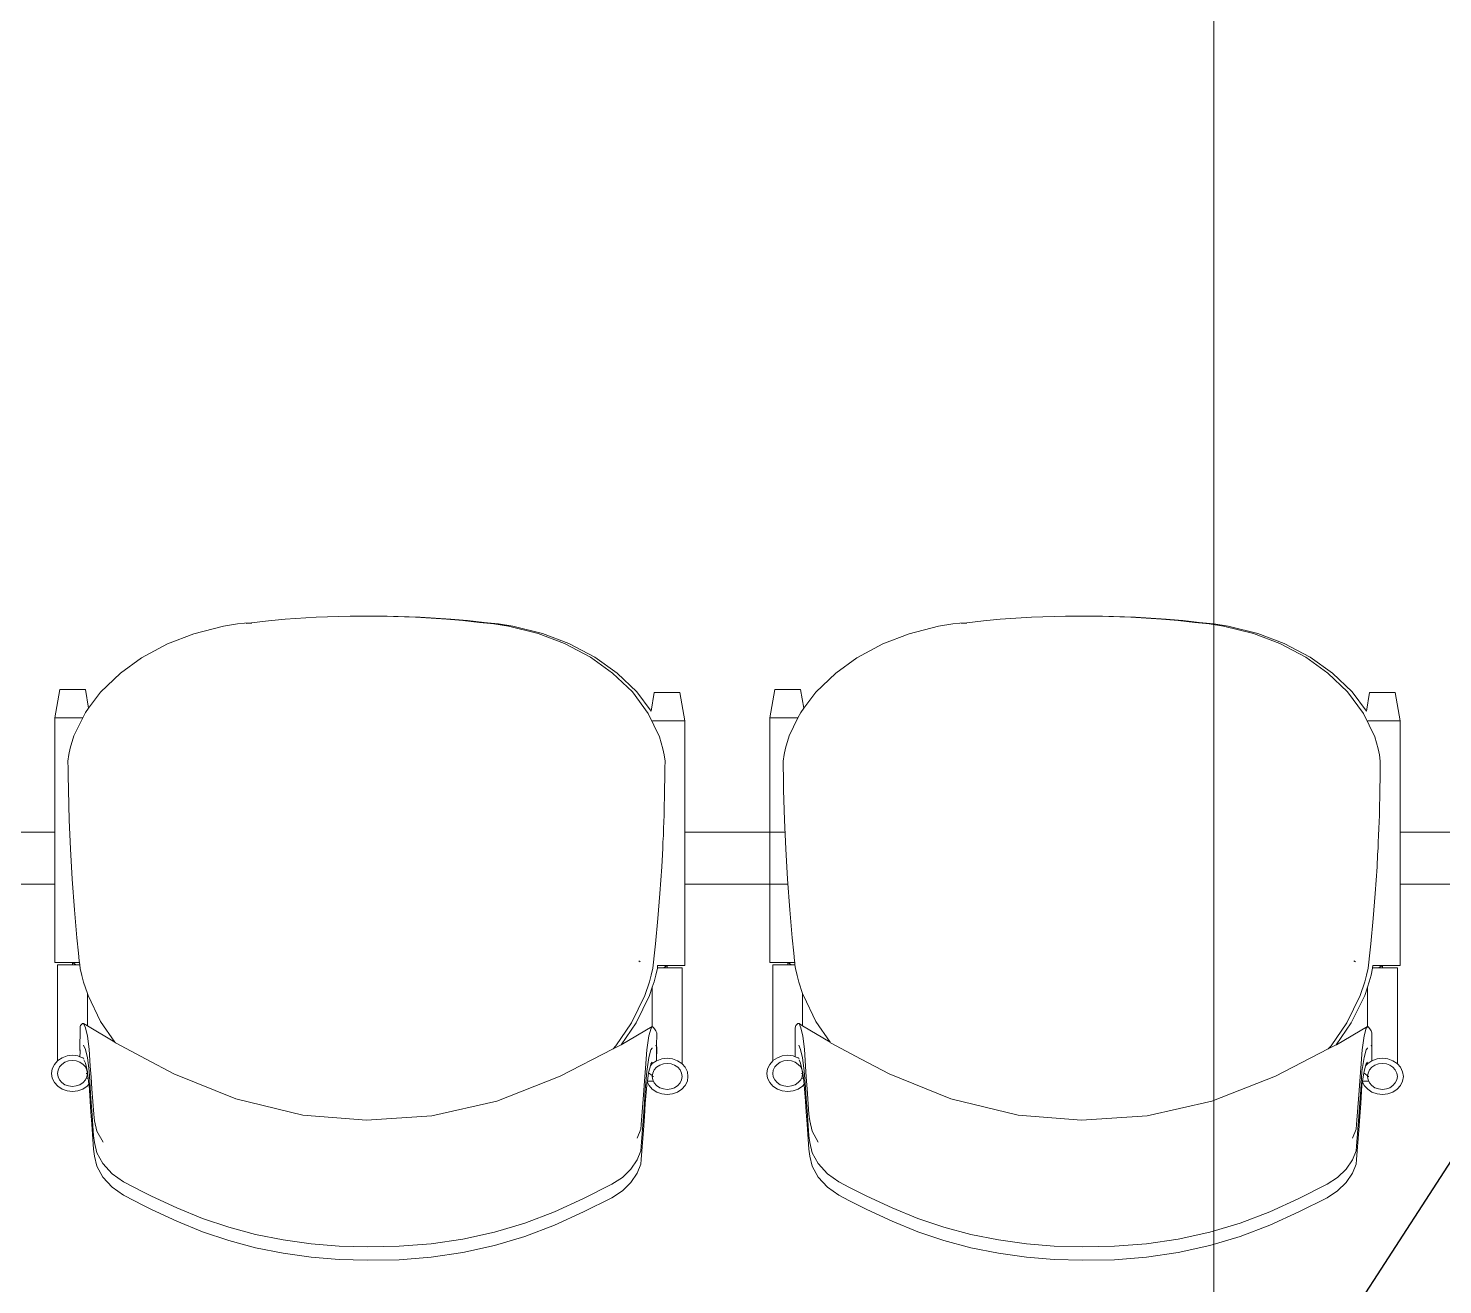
# Model space of a CAD drawing. Header units: millimetres. Extents: x -280308 to 6402717, y -14 to 2073074.
# Drawn here: x 2621 to 3711, y 342459 to 343428 of the extents above; entities that cross this region are included whole.
import ezdxf
from ezdxf.enums import TextEntityAlignment as Align

# ---------------------------------------------------------------- set-up
doc = ezdxf.new("R2010")
doc.units = ezdxf.units.MM
doc.linetypes.add('I02_HIDDEN', pattern=[6, 4, -2])
doc.layers.get('0').update_dxf_attribs({"lineweight": 0})
for name, color, linetype, lineweight in [('A-Furn', 250, 'Continuous', 0), ('A-FURN-EQPM', 177, 'Continuous', 0), ('A-Z22-T-Anno_Text', 152, 'Continuous', 9), ('A-Z774-E-Hidden', 142, 'I02_HIDDEN', 0)]:
    doc.layers.add(name, color=color, linetype=linetype, lineweight=lineweight)
doc.styles.add('SKALA1-200', font='simplex.shx', dxfattribs={"height": 0.3})
doc.styles.add('TGF_A', font='arial.ttf')
doc.dimstyles.new('SKALA1-200', dxfattribs={"dimtxt": 0.3, "dimasz": 0.3, "dimexe": 0.18, "dimexo": 0.0625, "dimgap": 0.08, "dimtad": 1, "dimdec": 0, "dimlfac": 2000, "dimzin": 12, "dimdsep": 46, "dimtxsty": 'SKALA1-200', "dimblk": 'DOTSMALL', "dimcen": 0.09, "dimclrd": 256, "dimclrt": 11, "dimadec": 0, "dimazin": 0, "dimtfac": 1, "dimtdec": 0, "dimtix": 1, "dimtofl": 0, "dimtmove": 2, "dimatfit": 1, "dimfxl": 0.18, "dimtolj": 1, "dimtzin": 0, "dimlwe": -1, "dimarcsym": 0})

# ---------------------------------------------------------------- blocks, each defined once
blk = doc.blocks.new('A$C0fa81d55')
at = {"color": 0, "linetype": 'ByBlock', "lineweight": -2}
for p, q in [((822.7, 491.2), (817.2, 490.6)), ((828.1, 491.6), (822.7, 491.2)), ((826.1, 491.2), (823.8, 490.9)), ((828.2, 491.3), (826.1, 491.2)), ((834.5, 492.3), (828.1, 491.6)), ((841, 493), (834.5, 492.3)), ((853.9, 494.3), (841, 493)), ((877.9, 495.8), (853.9, 494.3)), ((877.9, 495.8), (904.1, 496.7)), ((904.1, 496.7), (907.5, 496.7)), ((907.5, 496.7), (907.6, 496.7)), ((907.6, 496.7), (929.1, 496.7)), ((929.1, 496.7), (954.6, 495.9)), ((929.1, 496.7), (932.6, 496.7)), ((932.6, 496.7), (958.1, 495.9)), ((954.6, 495.9), (978.3, 494.4)), ((958.1, 495.9), (981.7, 494.4)), ((991.1, 493.2), (978.3, 494.4)), ((994.5, 493.2), (981.7, 494.4)), ((997.5, 492.5), (991.1, 493.2)), ((1000.9, 492.5), (994.5, 493.2)), ((1003.8, 491.7), (997.5, 492.5)), ((1007.3, 491.7), (1000.9, 492.5)), ((1009.4, 491.3), (1003.8, 491.7)), ((1012.9, 491.3), (1007.3, 491.7)), ((1015, 490.7), (1009.4, 491.3)), ((1018.4, 490.7), (1012.9, 491.3)), ((1374.2, 491.2), (1368.7, 490.6)), ((1379.7, 491.6), (1374.2, 491.2)), ((1377.7, 491.2), (1375.4, 490.9)), ((1379.7, 491.3), (1377.7, 491.2)), ((1386.1, 492.3), (1379.7, 491.6)), ((1392.5, 493), (1386.1, 492.3)), ((1405.4, 494.3), (1392.5, 493)), ((1429.5, 495.8), (1405.4, 494.3)), ((1429.5, 495.8), (1455.7, 496.7)), ((1455.7, 496.7), (1459.1, 496.7)), ((1459.1, 496.7), (1459.1, 496.7)), ((1459.1, 496.7), (1480.7, 496.7)), ((1480.7, 496.7), (1506.2, 495.9)), ((1480.7, 496.7), (1484.1, 496.7)), ((1484.1, 496.7), (1509.6, 495.9)), ((1506.2, 495.9), (1529.8, 494.4)), ((1509.6, 495.9), (1533.3, 494.4)), ((1542.6, 493.2), (1529.8, 494.4)), ((1546.1, 493.2), (1533.3, 494.4)), ((1549, 492.5), (1542.6, 493.2)), ((1552.5, 492.5), (1546.1, 493.2)), ((1555.4, 491.7), (1549, 492.5)), ((1558.8, 491.7), (1552.5, 492.5)), ((1561, 491.3), (1555.4, 491.7)), ((1564.4, 491.3), (1558.8, 491.7)), ((1566.5, 490.7), (1561, 491.3)), ((1570, 490.7), (1564.4, 491.3)), ((763.2, 475.2), (783.6, 483)), ((783.6, 483), (806.3, 488.9)), ((817.2, 490.6), (806.3, 488.9)), ((1026.1, 489), (1015, 490.7)), ((1029.5, 489), (1018.4, 490.7)), ((1049, 483.3), (1026.1, 489)), ((1052.5, 483.3), (1029.5, 489)), ((1049, 483.3), (1069.3, 475.6)), ((1052.5, 483.3), (1072.8, 475.6)), ((1314.8, 475.2), (1335.2, 483)), ((1335.2, 483), (1357.8, 488.9)), ((1368.7, 490.6), (1357.8, 488.9)), ((1577.6, 489), (1566.5, 490.7)), ((1581.1, 489), (1570, 490.7)), ((1600.6, 483.3), (1577.6, 489)), ((1604, 483.3), (1581.1, 489)), ((1600.6, 483.3), (1620.9, 475.6)), ((1604, 483.3), (1624.3, 475.6)), ((743.3, 464.5), (763.2, 475.2)), ((1069.3, 475.6), (1089.3, 464.9)), ((1072.8, 475.6), (1092.8, 464.9)), ((1294.9, 464.5), (1314.8, 475.2)), ((1620.9, 475.6), (1640.9, 464.9)), ((1624.3, 475.6), (1644.3, 464.9)), ((727, 452.7), (743.3, 464.5)), ((1089.3, 464.9), (1106.5, 452.6)), ((1092.8, 464.9), (1110, 452.6)), ((1278.5, 452.7), (1294.9, 464.5)), ((1640.9, 464.9), (1658.1, 452.6)), ((1644.3, 464.9), (1661.5, 452.6)), ((711.6, 438), (727, 452.7)), ((1106.5, 452.6), (1121.7, 438.2)), ((1110, 452.6), (1125.1, 438.2)), ((1263.2, 438), (1278.5, 452.7)), ((1658.1, 452.6), (1673.2, 438.2)), ((1661.5, 452.6), (1676.7, 438.2)), ((676.3, 418.2), (680.1, 440.2)), ((699.9, 440.2), (680.1, 440.2)), ((702.4, 425.7), (699.9, 440.2)), ((702.4, 425.7), (711.6, 438)), ((1121.7, 438.2), (1134, 421.6)), ((1125.1, 438.2), (1136.1, 423.4)), ((1136.1, 423.4), (1138.6, 437.9)), ((1138.6, 437.9), (1158.4, 437.9)), ((1162.2, 415.9), (1158.4, 437.9)), ((1227.8, 418.2), (1231.6, 440.2)), ((1251.4, 440.2), (1231.6, 440.2)), ((1253.9, 425.7), (1251.4, 440.2)), ((1253.9, 425.7), (1263.2, 438)), ((1673.2, 438.2), (1685.5, 421.6)), ((1676.7, 438.2), (1687.7, 423.4)), ((1687.7, 423.4), (1690.2, 437.9)), ((1690.2, 437.9), (1710, 437.9)), ((1713.8, 415.9), (1710, 437.9)), ((700, 422.4), (702.4, 425.7)), ((1251.5, 422.4), (1253.9, 425.7)), ((676.3, 330), (676.3, 418.2)), ((697.9, 418.2), (676.3, 418.2)), ((697.9, 418.2), (691, 404.3)), ((700, 422.4), (697.9, 418.2)), ((1134, 421.6), (1142.6, 403.5)), ((1136.1, 423.4), (1136.1, 423.3)), ((1137.3, 415.9), (1162.2, 415.9)), ((1162.2, 330), (1162.2, 415.9)), ((1227.8, 330), (1227.8, 418.2)), ((1249.4, 418.2), (1227.8, 418.2)), ((1249.4, 418.2), (1242.5, 404.3)), ((1251.5, 422.4), (1249.4, 418.2)), ((1685.5, 421.6), (1694.2, 403.5)), ((1687.7, 423.4), (1687.7, 423.3)), ((1688.9, 415.9), (1713.8, 415.9)), ((1713.8, 330), (1713.8, 415.9)), ((691, 404.3), (688.2, 394.8)), ((1242.5, 404.3), (1239.8, 394.8)), ((688.2, 394.8), (687.2, 389.9)), ((1145.2, 394.4), (1142.6, 403.5)), ((1146.2, 389.6), (1145.2, 394.4)), ((1239.8, 394.8), (1238.8, 389.9)), ((1696.8, 394.4), (1694.2, 403.5)), ((1697.7, 389.6), (1696.8, 394.4)), ((687.2, 389.9), (686.5, 384.9)), ((686.5, 384.9), (686.6, 379.3)), ((1146.9, 384.8), (1146.2, 389.6)), ((1146.8, 379.7), (1146.9, 384.8)), ((1238.8, 389.9), (1238.1, 384.9)), ((1238.1, 384.9), (1238.1, 379.3)), ((1698.4, 384.8), (1697.7, 389.6)), ((1698.4, 379.7), (1698.4, 384.8)), ((686.6, 379.3), (686.6, 373.8)), ((686.6, 373.8), (686.8, 362.7)), ((1146.6, 364.4), (1146.7, 371.1)), ((1146.7, 371.1), (1146.8, 374.6)), ((1146.8, 374.6), (1146.8, 379.7)), ((1238.1, 379.3), (1238.2, 373.8)), ((1238.2, 373.8), (1238.3, 362.7)), ((1698.2, 364.4), (1698.3, 371.1)), ((1698.3, 374.6), (1698.4, 379.7)), ((1698.3, 371.1), (1698.3, 374.6)), ((687.5, 339.4), (686.8, 362.7)), ((1146.1, 343.2), (1146.6, 364.4)), ((1239.1, 339.4), (1238.3, 362.7)), ((1697.7, 343.2), (1698.2, 364.4)), ((688.4, 317.3), (687.5, 339.4)), ((1145.8, 332.8), (1146.1, 343.2)), ((1240, 317.3), (1239.1, 339.4)), ((1697.3, 332.8), (1697.7, 343.2)), ((676.3, 330), (610.7, 330)), ((676.3, 290), (676.3, 330)), ((1145.3, 322.4), (1145.6, 327.6)), ((1145.6, 327.6), (1145.8, 332.8)), ((1239.5, 330), (1162.2, 330)), ((1162.2, 290), (1162.2, 330)), ((1227.8, 290), (1227.8, 330)), ((1696.9, 322.4), (1697.1, 327.6)), ((1697.1, 327.6), (1697.3, 332.8)), ((1779.4, 330), (1713.8, 330)), ((1713.8, 290), (1713.8, 330)), ((689.8, 293.8), (688.4, 317.3)), ((1144.9, 313), (1145.1, 317.7)), ((1145.1, 317.7), (1145.3, 322.4)), ((1241.3, 293.8), (1240, 317.3)), ((1696.4, 313), (1696.7, 317.7)), ((1696.7, 317.7), (1696.9, 322.4)), ((1144.4, 303.5), (1144.9, 313)), ((1695.9, 303.5), (1696.4, 313)), ((1142.9, 282.8), (1144.4, 303.5)), ((1694.4, 282.8), (1695.9, 303.5)), ((676.3, 290), (610.7, 290)), ((676.3, 229.5), (676.3, 290)), ((691.5, 270.3), (689.8, 293.8)), ((1241.6, 290), (1162.2, 290)), ((1162.2, 227.3), (1162.2, 290)), ((1227.8, 229.5), (1227.8, 290)), ((1243, 270.3), (1241.3, 293.8)), ((1779.4, 290), (1713.8, 290)), ((1713.8, 227.3), (1713.8, 290)), ((1142.9, 282.8), (1141.4, 263.6)), ((1694.4, 282.8), (1692.9, 263.6)), ((691.5, 270.3), (693.3, 248.6)), ((1141.4, 263.6), (1139.6, 244.1)), ((1243, 270.3), (1244.9, 248.6)), ((1692.9, 263.6), (1691.2, 244.1)), ((693.3, 248.6), (694.6, 236.9)), ((1138.6, 234.7), (1139.6, 244.1)), ((1244.9, 248.6), (1246.1, 236.9)), ((1690.2, 234.7), (1691.2, 244.1)), ((676.3, 229.5), (695.4, 229.5)), ((690, 227.7), (690, 229.5)), ((692.9, 227.7), (690, 229.5)), ((694.6, 236.9), (695.2, 231)), ((695.2, 231), (695.4, 229.5)), ((695.4, 229.5), (695.6, 227.7)), ((1127.7, 230.2), (1126.6, 230.8)), ((1137.5, 225.3), (1138.1, 230)), ((1138.1, 230), (1138.6, 234.7)), ((1227.8, 229.5), (1246.9, 229.5)), ((1241.5, 227.7), (1241.5, 229.5)), ((1244.5, 227.7), (1241.5, 229.5)), ((1246.1, 236.9), (1246.8, 231)), ((1246.8, 231), (1246.9, 229.5)), ((1246.9, 229.5), (1247.1, 227.7)), ((1679.2, 230.2), (1678.1, 230.8)), ((1689.1, 225.3), (1689.6, 230)), ((1689.6, 230), (1690.2, 234.7)), ((678.5, 153.8), (678.5, 227.7)), ((695.6, 227.7), (678.5, 227.7)), ((695.6, 227.7), (695.9, 225.1)), ((695.9, 225.1), (697.1, 219.7)), ((697.1, 219.7), (698.6, 214.4)), ((1134.9, 214.6), (1136.3, 219.9)), ((1136.3, 219.9), (1137.5, 225.3)), ((1138.4, 214.6), (1139.8, 219.9)), ((1139.8, 219.9), (1141, 225.3)), ((1141, 225.4), (1141.2, 227.3)), ((1141, 225.3), (1141, 225.4)), ((1141, 225.4), (1160, 225.4)), ((1141.1, 227.3), (1141.2, 227.3)), ((1141.2, 227.3), (1162.2, 227.3)), ((1145.6, 225.4), (1148.5, 227.3)), ((1148.5, 225.4), (1148.5, 227.3)), ((1160, 151.6), (1160, 225.4)), ((1230, 153.8), (1230, 227.7)), ((1247.1, 227.7), (1230, 227.7)), ((1247.1, 227.7), (1247.4, 225.1)), ((1247.4, 225.1), (1248.7, 219.7)), ((1248.7, 219.7), (1250.1, 214.4)), ((1686.5, 214.6), (1687.9, 219.9)), ((1687.9, 219.9), (1689.1, 225.3)), ((1689.9, 214.6), (1691.3, 219.9)), ((1691.3, 219.9), (1692.5, 225.3)), ((1692.5, 225.4), (1692.8, 227.3)), ((1692.5, 225.3), (1692.5, 225.4)), ((1692.5, 225.4), (1711.6, 225.4)), ((1692.7, 227.3), (1692.8, 227.3)), ((1692.8, 227.3), (1713.8, 227.3)), ((1697.1, 225.4), (1700.1, 227.3)), ((1700.1, 225.4), (1700.1, 227.3)), ((1711.6, 151.6), (1711.6, 225.4)), ((698.6, 214.4), (701.5, 205.8)), ((1131.4, 204.2), (1134.9, 214.6)), ((1134.9, 204.2), (1137, 210.6)), ((1137, 210.6), (1138.4, 214.6)), ((1137, 210.6), (1137, 180.3)), ((1250.1, 214.4), (1253, 205.8)), ((1683, 204.2), (1686.5, 214.6)), ((1686.4, 204.2), (1688.6, 210.6)), ((1688.6, 210.6), (1689.9, 214.6)), ((1688.6, 210.6), (1688.6, 180.3)), ((701.5, 205.8), (702, 204.1)), ((701.5, 205.8), (701.5, 180.9)), ((711.7, 184.1), (702, 204.1)), ((1121.1, 183.2), (1131.4, 204.2)), ((1124.6, 183.2), (1134.9, 204.2)), ((1253, 205.8), (1253.6, 204.1)), ((1253, 205.8), (1253, 180.9)), ((1263.2, 184.1), (1253.6, 204.1)), ((1672.7, 183.2), (1683, 204.2)), ((1676.1, 183.2), (1686.4, 204.2)), ((695.7, 162.2), (695.8, 178.9)), ((695.8, 178.9), (696, 180.2)), ((696, 180.2), (696.1, 181)), ((696.1, 181), (697.6, 182.7)), ((697.6, 182.7), (698.6, 182.6)), ((698.6, 182.6), (699.9, 179.3)), ((698.6, 182.6), (701.5, 180.9)), ((699.9, 179.3), (701.6, 172.7)), ((701.5, 180.9), (722.6, 168.1)), ((722.6, 168.1), (711.7, 184.1)), ((1121.1, 183.2), (1108.9, 165.3)), ((1124.6, 183.2), (1113, 166.2)), ((1113.1, 166.2), (1137, 180.3)), ((1134.5, 173), (1136.1, 178.9)), ((1136.1, 178.9), (1137.1, 180.4)), ((1137, 180.3), (1137.1, 180.4)), ((1137.1, 180.4), (1137.8, 179.8)), ((1137.8, 179.8), (1138.7, 178.5)), ((1138.7, 178.5), (1139.7, 176.9)), ((1139.7, 176.9), (1140.5, 175.3)), ((1140.4, 164.5), (1140.5, 175.3)), ((1247.3, 178.9), (1247.5, 180.2)), ((1247.3, 162.2), (1247.3, 178.9)), ((1247.5, 180.2), (1247.7, 181)), ((1247.7, 181), (1249.2, 182.7)), ((1249.2, 182.7), (1250.2, 182.6)), ((1250.2, 182.6), (1251.5, 179.3)), ((1250.2, 182.6), (1253, 180.9)), ((1251.5, 179.3), (1253.1, 172.7)), ((1253, 180.9), (1274.2, 168.1)), ((1274.2, 168.1), (1263.2, 184.1)), ((1672.7, 183.2), (1660.5, 165.3)), ((1676.1, 183.2), (1664.5, 166.2)), ((1664.6, 166.2), (1688.6, 180.3)), ((1686, 173), (1687.6, 178.9)), ((1687.6, 178.9), (1688.7, 180.4)), ((1688.6, 180.3), (1688.7, 180.4)), ((1688.7, 180.4), (1689.4, 179.8)), ((1689.4, 179.8), (1690.3, 178.5)), ((1690.3, 178.5), (1691.3, 176.9)), ((1691.3, 176.9), (1692, 175.3)), ((1692, 164.5), (1692, 175.3)), ((698.6, 165.9), (698.6, 165.8)), ((698.6, 165.8), (699.9, 162.6)), ((701.6, 172.7), (702.9, 162.7)), ((722.6, 168.1), (723.1, 167.8)), ((746.7, 155.2), (723.1, 167.8)), ((1113, 166.2), (1106.8, 163)), ((1108.9, 165.3), (1106.8, 163)), ((1113.1, 166.2), (1113, 166.2)), ((1132.9, 162.4), (1134.5, 173)), ((1136, 162.2), (1137, 163.6)), ((1137, 163.6), (1137.1, 163.7)), ((1139.7, 166), (1140.4, 164.5)), ((1140.4, 158.6), (1140.4, 164.5)), ((1140.4, 164.5), (1140.5, 164.3)), ((1140.4, 153.9), (1140.5, 164.3)), ((1250.1, 165.9), (1250.1, 165.8)), ((1250.1, 165.8), (1251.4, 162.6)), ((1253.1, 172.7), (1254.4, 162.7)), ((1274.2, 168.1), (1274.6, 167.8)), ((1298.2, 155.2), (1274.6, 167.8)), ((1664.5, 166.2), (1658.3, 163)), ((1660.5, 165.3), (1658.3, 163)), ((1664.6, 166.2), (1664.5, 166.2)), ((1684.4, 162.4), (1686, 173)), ((1687.6, 162.2), (1688.6, 163.6)), ((1688.6, 163.6), (1688.6, 163.7)), ((1691.3, 166), (1692, 164.5)), ((1692, 158.6), (1692, 164.5)), ((1692, 164.5), (1692, 164.3)), ((1692, 153.9), (1692, 164.3)), ((676, 151.1), (678.5, 153.8)), ((678.5, 153.8), (678.6, 154)), ((678.6, 154), (681.9, 156.2)), ((681.8, 151.1), (684.2, 152.7)), ((681.9, 156.2), (685.8, 157.6)), ((684.2, 152.7), (687, 153.7)), ((685.8, 157.6), (690, 158.1)), ((687, 153.7), (690, 154.1)), ((690, 158.1), (694.1, 157.6)), ((690, 154.1), (692.9, 153.7)), ((692.9, 153.7), (695.7, 152.7)), ((694.1, 157.6), (695.7, 157)), ((695.8, 160.8), (695.7, 162.2)), ((695.7, 157), (695.8, 160.8)), ((695.7, 157), (698, 156.2)), ((695.7, 152.7), (698.1, 151.1)), ((695.8, 160.8), (695.8, 162.2)), ((698, 156.2), (698.7, 155.7)), ((698.8, 154.6), (699.9, 151.9)), ((699.9, 162.6), (701.5, 156)), ((701.5, 156), (702.8, 146)), ((702.9, 162.7), (703.7, 149.8)), ((768.1, 143.8), (746.7, 155.2)), ((1106.8, 163), (1066.1, 142)), ((1131.8, 148.1), (1132.9, 162.4)), ((1132.8, 145.7), (1134.4, 156.3)), ((1134.4, 156.3), (1136, 162.2)), ((1136, 151.5), (1137.1, 152.9)), ((1140.4, 153.9), (1137.1, 151.7)), ((1140.5, 153.9), (1140.4, 153.9)), ((1144.4, 155.3), (1140.5, 153.9)), ((1148.5, 155.8), (1144.4, 155.3)), ((1152.7, 155.3), (1148.5, 155.8)), ((1156.6, 153.9), (1152.7, 155.3)), ((1159.9, 151.7), (1156.6, 153.9)), ((1227.6, 151.1), (1230, 153.8)), ((1230, 153.8), (1230.1, 154)), ((1230.1, 154), (1233.5, 156.2)), ((1233.4, 151.1), (1235.8, 152.7)), ((1233.5, 156.2), (1237.3, 157.6)), ((1235.8, 152.7), (1238.5, 153.7)), ((1237.3, 157.6), (1241.5, 158.1)), ((1238.5, 153.7), (1241.5, 154.1)), ((1241.5, 158.1), (1245.7, 157.6)), ((1241.5, 154.1), (1244.5, 153.7)), ((1244.5, 153.7), (1247.3, 152.7)), ((1245.7, 157.6), (1247.3, 157)), ((1247.3, 160.8), (1247.3, 162.2)), ((1247.3, 160.8), (1247.3, 162.2)), ((1247.3, 157), (1247.3, 160.8)), ((1247.3, 157), (1249.6, 156.2)), ((1247.3, 152.7), (1249.6, 151.1)), ((1249.6, 156.2), (1250.3, 155.7)), ((1250.3, 154.6), (1251.4, 151.9)), ((1251.4, 162.6), (1253, 156)), ((1253, 156), (1254.3, 146)), ((1254.4, 162.7), (1255.3, 149.8)), ((1319.7, 143.8), (1298.2, 155.2)), ((1658.3, 163), (1617.7, 142)), ((1683.3, 148.1), (1684.4, 162.4)), ((1684.3, 145.7), (1686, 156.3)), ((1686, 156.3), (1687.6, 162.2)), ((1687.6, 151.5), (1688.6, 152.9)), ((1692, 153.9), (1688.7, 151.7)), ((1695.9, 155.3), (1692, 153.9)), ((1692, 153.9), (1692, 153.9)), ((1700.1, 155.8), (1695.9, 155.3)), ((1704.2, 155.3), (1700.1, 155.8)), ((1708.1, 153.9), (1704.2, 155.3)), ((1711.5, 151.7), (1708.1, 153.9)), ((673.9, 144.1), (674.4, 147.7)), ((674.4, 140.5), (673.9, 144.1)), ((674.4, 147.7), (676, 151.1)), ((678.5, 144.1), (678.9, 146.7)), ((678.9, 141.5), (678.5, 144.1)), ((678.9, 146.7), (680, 149.1)), ((680, 149.1), (681.8, 151.1)), ((698.1, 151.1), (699.9, 149.1)), ((699.9, 151.9), (701.5, 145.4)), ((699.9, 149.1), (701.1, 146.7)), ((701.5, 144.1), (700.6, 144.1)), ((701.1, 146.7), (701.5, 144.1)), ((701.5, 144.1), (701.1, 141.5)), ((701.5, 145.4), (701.6, 144.6)), ((701.6, 144.6), (702.1, 140.5)), ((702.8, 146), (703.7, 133.2)), ((703.7, 149.8), (704.3, 141.2)), ((815.9, 124.4), (768.1, 143.8)), ((1066.1, 142), (1017.1, 122.8)), ((1131.1, 138.1), (1131.8, 148.1)), ((1131.7, 131.4), (1132.8, 145.7)), ((1133.3, 138.2), (1134.2, 144.5)), ((1134.2, 144.5), (1134.4, 145.7)), ((1136.9, 142.6), (1134.2, 144.5)), ((1134.4, 145.7), (1135.6, 149.9)), ((1137.1, 151.7), (1135.6, 149.9)), ((1135.6, 149.9), (1136, 151.5)), ((1137.4, 144.4), (1137, 141.8)), ((1137, 141.8), (1137.4, 139.2)), ((1137, 141.8), (1137.9, 141.8)), ((1138.6, 146.8), (1137.4, 144.4)), ((1140.4, 148.9), (1138.6, 146.8)), ((1142.8, 150.5), (1140.4, 148.9)), ((1145.6, 151.4), (1142.8, 150.5)), ((1148.5, 151.8), (1145.6, 151.4)), ((1151.5, 151.4), (1148.5, 151.8)), ((1154.3, 150.5), (1151.5, 151.4)), ((1156.7, 148.9), (1154.3, 150.5)), ((1158.5, 146.8), (1156.7, 148.9)), ((1159.6, 144.4), (1158.5, 146.8)), ((1160, 141.8), (1159.6, 144.4)), ((1159.6, 139.2), (1160, 141.8)), ((1160, 151.6), (1159.9, 151.7)), ((1162.5, 148.8), (1160, 151.6)), ((1164.1, 145.4), (1162.5, 148.8)), ((1164.6, 141.8), (1164.1, 145.4)), ((1164.1, 138.2), (1164.6, 141.8)), ((1225.4, 144.1), (1226, 147.7)), ((1226, 140.5), (1225.4, 144.1)), ((1226, 147.7), (1227.6, 151.1)), ((1230, 144.1), (1230.4, 146.7)), ((1230.4, 141.5), (1230, 144.1)), ((1230.4, 146.7), (1231.6, 149.1)), ((1231.6, 149.1), (1233.4, 151.1)), ((1249.6, 151.1), (1251.5, 149.1)), ((1251.4, 151.9), (1253, 145.4)), ((1251.5, 149.1), (1252.6, 146.7)), ((1253, 144.1), (1252.1, 144.1)), ((1252.6, 146.7), (1253, 144.1)), ((1253, 144.1), (1252.6, 141.5)), ((1253, 145.4), (1253.1, 144.6)), ((1253.1, 144.6), (1253.7, 140.5)), ((1254.3, 146), (1255.2, 133.2)), ((1255.3, 149.8), (1255.8, 141.2)), ((1367.4, 124.4), (1319.7, 143.8)), ((1617.7, 142), (1568.6, 122.8)), ((1682.7, 138.1), (1683.3, 148.1)), ((1683.3, 131.4), (1684.3, 145.7)), ((1684.8, 138.2), (1685.8, 144.5)), ((1685.8, 144.5), (1686, 145.7)), ((1688.4, 142.6), (1685.8, 144.5)), ((1686, 145.7), (1687.1, 149.9)), ((1688.7, 151.7), (1687.1, 149.9)), ((1687.1, 149.9), (1687.6, 151.5)), ((1689, 144.4), (1688.6, 141.8)), ((1688.6, 141.8), (1689, 139.2)), ((1688.6, 141.8), (1689.5, 141.8)), ((1690.1, 146.8), (1689, 144.4)), ((1691.9, 148.9), (1690.1, 146.8)), ((1694.3, 150.5), (1691.9, 148.9)), ((1697.1, 151.4), (1694.3, 150.5)), ((1700.1, 151.8), (1697.1, 151.4)), ((1703.1, 151.4), (1700.1, 151.8)), ((1705.8, 150.5), (1703.1, 151.4)), ((1708.2, 148.9), (1705.8, 150.5)), ((1710, 146.8), (1708.2, 148.9)), ((1711.2, 144.4), (1710, 146.8)), ((1711.6, 141.8), (1711.2, 144.4)), ((1711.2, 139.2), (1711.6, 141.8)), ((1711.6, 151.6), (1711.5, 151.7)), ((1714, 148.8), (1711.6, 151.6)), ((1715.6, 145.4), (1714, 148.8)), ((1716.2, 141.8), (1715.6, 145.4)), ((1715.6, 138.2), (1716.2, 141.8)), ((676, 137.1), (674.4, 140.5)), ((678.6, 134.2), (676, 137.1)), ((681.9, 131.9), (678.6, 134.2)), ((680, 139.1), (678.9, 141.5)), ((681.8, 137), (680, 139.1)), ((684.2, 135.4), (681.8, 137)), ((685.8, 130.6), (681.9, 131.9)), ((687, 134.4), (684.2, 135.4)), ((690, 134.1), (687, 134.4)), ((692.9, 134.4), (690, 134.1)), ((695.7, 135.4), (692.9, 134.4)), ((698, 131.9), (694.1, 130.6)), ((698.1, 137), (695.7, 135.4)), ((701.4, 134.2), (698, 131.9)), ((699.9, 139.1), (698.1, 137)), ((700.6, 140.5), (699.9, 139.1)), ((701.1, 141.5), (700.6, 140.5)), ((702.1, 140.5), (700.6, 140.5)), ((702.7, 135.7), (701.4, 134.2)), ((702.1, 140.5), (702.7, 135.7)), ((702.7, 135.7), (702.8, 135.4)), ((702.8, 135.4), (703.7, 122.6)), ((703.7, 133.2), (704.2, 124.6)), ((704.3, 141.2), (704.9, 132.1)), ((706.4, 112.7), (704.9, 132.1)), ((1130.3, 127.5), (1131.1, 138.1)), ((1131, 121.4), (1131.7, 131.4)), ((1131.7, 120.9), (1132.8, 135.1)), ((1132.8, 135.1), (1133.2, 137.7)), ((1133.2, 137.7), (1133.3, 138.2)), ((1133.2, 137.7), (1134.6, 134.8)), ((1133.3, 138.2), (1137.9, 138.2)), ((1134.6, 134.8), (1137.1, 131.9)), ((1137.1, 131.9), (1140.5, 129.7)), ((1137.4, 139.2), (1137.9, 138.2)), ((1137.9, 138.2), (1138.6, 136.8)), ((1138.6, 136.8), (1140.4, 134.7)), ((1140.4, 134.7), (1142.8, 133.1)), ((1142.8, 133.1), (1145.6, 132.1)), ((1145.6, 132.1), (1148.5, 131.8)), ((1148.5, 131.8), (1151.5, 132.1)), ((1151.5, 132.1), (1154.3, 133.1)), ((1154.3, 133.1), (1156.7, 134.7)), ((1156.6, 129.7), (1159.9, 131.9)), ((1156.7, 134.7), (1158.5, 136.8)), ((1158.5, 136.8), (1159.6, 139.2)), ((1159.9, 131.9), (1162.5, 134.8)), ((1162.5, 134.8), (1164.1, 138.2)), ((1227.6, 137.1), (1226, 140.5)), ((1230.1, 134.2), (1227.6, 137.1)), ((1233.5, 131.9), (1230.1, 134.2)), ((1231.6, 139.1), (1230.4, 141.5)), ((1233.4, 137), (1231.6, 139.1)), ((1235.8, 135.4), (1233.4, 137)), ((1237.3, 130.6), (1233.5, 131.9)), ((1238.5, 134.4), (1235.8, 135.4)), ((1241.5, 134.1), (1238.5, 134.4)), ((1244.5, 134.4), (1241.5, 134.1)), ((1247.3, 135.4), (1244.5, 134.4)), ((1249.6, 131.9), (1245.7, 130.6)), ((1249.6, 137), (1247.3, 135.4)), ((1251.5, 139.1), (1249.6, 137)), ((1252.9, 134.2), (1249.6, 131.9)), ((1252.1, 140.5), (1251.5, 139.1)), ((1252.6, 141.5), (1252.1, 140.5)), ((1253.7, 140.5), (1252.1, 140.5)), ((1254.3, 135.7), (1252.9, 134.2)), ((1253.7, 140.5), (1254.3, 135.7)), ((1254.3, 135.7), (1254.3, 135.4)), ((1254.3, 135.4), (1255.2, 122.6)), ((1255.2, 133.2), (1255.7, 124.6)), ((1255.8, 141.2), (1256.5, 132.1)), ((1257.9, 112.7), (1256.5, 132.1)), ((1681.9, 127.5), (1682.7, 138.1)), ((1682.6, 121.4), (1683.3, 131.4)), ((1683.3, 120.9), (1684.3, 135.1)), ((1684.3, 135.1), (1684.7, 137.7)), ((1684.7, 137.7), (1684.8, 138.2)), ((1684.7, 137.7), (1686.1, 134.8)), ((1684.8, 138.2), (1689.5, 138.2)), ((1686.1, 134.8), (1688.7, 131.9)), ((1688.7, 131.9), (1692, 129.7)), ((1689, 139.2), (1689.5, 138.2)), ((1689.5, 138.2), (1690.1, 136.8)), ((1690.1, 136.8), (1691.9, 134.7)), ((1691.9, 134.7), (1694.3, 133.1)), ((1694.3, 133.1), (1697.1, 132.1)), ((1697.1, 132.1), (1700.1, 131.8)), ((1700.1, 131.8), (1703.1, 132.1)), ((1703.1, 132.1), (1705.8, 133.1)), ((1705.8, 133.1), (1708.2, 134.7)), ((1708.1, 129.7), (1711.5, 131.9)), ((1708.2, 134.7), (1710, 136.8)), ((1710, 136.8), (1711.2, 139.2)), ((1711.5, 131.9), (1714, 134.8)), ((1714, 134.8), (1715.6, 138.2)), ((690, 130.1), (685.8, 130.6)), ((694.1, 130.6), (690, 130.1)), ((703.7, 122.6), (704.2, 114.1)), ((704.2, 124.6), (704.8, 115.4)), ((867.5, 112), (815.9, 124.4)), ((1017.1, 122.8), (967.1, 111.5)), ((1130.3, 127.5), (1128.6, 104.8)), ((1130.2, 110.8), (1131, 121.4)), ((1131, 110.9), (1131.7, 120.9)), ((1140.5, 129.7), (1144.4, 128.3)), ((1144.4, 128.3), (1148.5, 127.8)), ((1148.5, 127.8), (1152.7, 128.3)), ((1152.7, 128.3), (1156.6, 129.7)), ((1241.5, 130.1), (1237.3, 130.6)), ((1245.7, 130.6), (1241.5, 130.1)), ((1255.2, 122.6), (1255.7, 114.1)), ((1255.7, 124.6), (1256.4, 115.4)), ((1419.1, 112), (1367.4, 124.4)), ((1568.6, 122.8), (1518.6, 111.5)), ((1681.9, 127.5), (1680.1, 104.8)), ((1681.8, 110.8), (1682.6, 121.4)), ((1682.6, 110.9), (1683.3, 120.9)), ((1692, 129.7), (1695.9, 128.3)), ((1695.9, 128.3), (1700.1, 127.8)), ((1700.1, 127.8), (1704.2, 128.3)), ((1704.2, 128.3), (1708.1, 129.7)), ((704.2, 114.1), (704.8, 104.9)), ((706.3, 96), (704.8, 115.4)), ((706.4, 112.7), (707, 107.5)), ((916.6, 108.1), (867.5, 112)), ((967.1, 111.5), (916.6, 108.1)), ((1130.2, 110.8), (1128.5, 88.1)), ((1130.2, 100.3), (1131, 110.9)), ((1255.7, 114.1), (1256.4, 104.9)), ((1257.8, 96), (1256.4, 115.4)), ((1257.9, 112.7), (1258.6, 107.5)), ((1468.1, 108.1), (1419.1, 112)), ((1518.6, 111.5), (1468.1, 108.1)), ((1681.8, 110.8), (1680, 88.1)), ((1681.8, 100.3), (1682.6, 110.9)), ((706.3, 85.6), (704.8, 104.9)), ((707, 107.5), (708.8, 99.6)), ((708.8, 99.6), (713.6, 91.2)), ((1125.5, 94.3), (1128.3, 101.2)), ((1128.3, 101.2), (1128.6, 104.8)), ((1130.2, 100.3), (1128.5, 77.7)), ((1257.8, 85.6), (1256.4, 104.9)), ((1258.6, 107.5), (1260.4, 99.6)), ((1260.4, 99.6), (1265.1, 91.2)), ((1677, 94.3), (1679.8, 101.2)), ((1679.8, 101.2), (1680.1, 104.8)), ((1681.8, 100.3), (1680, 77.7)), ((706.3, 96), (706.9, 90.8)), ((706.9, 90.8), (708.7, 82.9)), ((1128.2, 84.5), (1128.5, 88.1)), ((1257.8, 96), (1258.5, 90.8)), ((1258.5, 90.8), (1260.3, 82.9)), ((1679.8, 84.5), (1680, 88.1)), ((706.3, 85.6), (706.9, 80.4)), ((706.9, 80.4), (708.7, 72.6)), ((708.7, 82.9), (713.5, 74.6)), ((1120.5, 70.4), (1125.4, 77.6)), ((1125.4, 77.6), (1128.2, 84.5)), ((1128.2, 74.2), (1128.5, 77.7)), ((1257.8, 85.6), (1258.5, 80.4)), ((1258.5, 80.4), (1260.3, 72.6)), ((1260.3, 82.9), (1265, 74.6)), ((1672.1, 70.4), (1677, 77.6)), ((1677, 77.6), (1679.8, 84.5)), ((1679.8, 74.2), (1680, 77.7)), ((708.7, 72.6), (713.5, 64.2)), ((713.5, 74.6), (720.6, 66.7)), ((720.6, 66.7), (729.3, 60.6)), ((1114, 63.8), (1120.5, 70.4)), ((1120.5, 60.1), (1125.4, 67.2)), ((1125.4, 67.2), (1128.2, 74.2)), ((1260.3, 72.6), (1265, 64.2)), ((1265, 74.6), (1272.2, 66.7)), ((1272.2, 66.7), (1280.9, 60.6)), ((1665.5, 63.8), (1672.1, 70.4)), ((1672.1, 60.1), (1677, 67.2)), ((1677, 67.2), (1679.8, 74.2)), ((713.5, 64.2), (720.6, 56.4)), ((720.6, 56.4), (729.3, 50.3)), ((729.3, 60.6), (737.7, 56.2)), ((737.7, 56.2), (744.2, 52.8)), ((1084.1, 47.7), (1106, 58.6)), ((1106, 58.6), (1114, 63.8)), ((1114, 53.5), (1120.5, 60.1)), ((1265, 64.2), (1272.2, 56.4)), ((1272.2, 56.4), (1280.9, 50.3)), ((1280.9, 60.6), (1289.2, 56.2)), ((1289.2, 56.2), (1295.8, 52.8)), ((1635.6, 47.7), (1657.5, 58.6)), ((1657.5, 58.6), (1665.5, 63.8)), ((1665.5, 53.5), (1672.1, 60.1)), ((729.3, 50.3), (737.7, 45.9)), ((737.7, 45.9), (744.2, 42.5)), ((744.2, 52.8), (750.8, 49.5)), ((750.8, 49.5), (770.4, 40.4)), ((1061.6, 37.5), (1084.1, 47.7)), ((1084.1, 37.4), (1106, 48.3)), ((1106, 48.3), (1114, 53.5)), ((1280.9, 50.3), (1289.2, 45.9)), ((1289.2, 45.9), (1295.8, 42.5)), ((1295.8, 52.8), (1302.4, 49.5)), ((1302.4, 49.5), (1322, 40.4)), ((1613.2, 37.5), (1635.6, 47.7)), ((1635.6, 37.4), (1657.5, 48.3)), ((1657.5, 48.3), (1665.5, 53.5)), ((744.2, 42.5), (750.8, 39.2)), ((750.8, 39.2), (770.4, 30.1)), ((770.4, 40.4), (790.3, 32.3)), ((1038.7, 28.7), (1061.6, 37.5)), ((1061.6, 27.2), (1084.1, 37.4)), ((1295.8, 42.5), (1302.4, 39.2)), ((1302.4, 39.2), (1322, 30.1)), ((1322, 40.4), (1341.8, 32.3)), ((1590.3, 28.7), (1613.2, 37.5)), ((1613.2, 27.2), (1635.6, 37.4)), ((770.4, 30.1), (790.3, 22)), ((790.3, 32.3), (810.5, 25.5)), ((790.3, 22), (810.5, 15.2)), ((810.5, 25.5), (831.2, 20)), ((1015.3, 21.8), (1038.7, 28.7)), ((1038.7, 18.4), (1061.6, 27.2)), ((1322, 30.1), (1341.8, 22)), ((1341.8, 32.3), (1362, 25.5)), ((1341.8, 22), (1362, 15.2)), ((1362, 25.5), (1382.7, 20)), ((1566.9, 21.8), (1590.3, 28.7)), ((1590.3, 18.4), (1613.2, 27.2)), ((810.5, 15.2), (831.2, 9.7)), ((831.2, 20), (852.5, 15.7)), ((852.5, 15.7), (873.9, 12.8)), ((873.9, 12.8), (895.5, 11)), ((895.5, 11), (917.1, 10.3)), ((941.9, 10.8), (966.5, 12.8)), ((966.5, 12.8), (990.9, 16.4)), ((990.9, 16.4), (1015.3, 21.8)), ((990.9, 6.1), (1015.3, 11.5)), ((1015.3, 11.5), (1038.7, 18.4)), ((1362, 15.2), (1382.7, 9.7)), ((1382.7, 20), (1404.1, 15.7)), ((1404.1, 15.7), (1425.5, 12.8)), ((1425.5, 12.8), (1447, 11)), ((1447, 11), (1468.7, 10.3)), ((1493.5, 10.8), (1518.1, 12.8)), ((1518.1, 12.8), (1542.5, 16.4)), ((1542.5, 16.4), (1566.9, 21.8)), ((1542.5, 6.1), (1566.9, 11.5)), ((1566.9, 11.5), (1590.3, 18.4)), ((831.2, 9.7), (852.5, 5.4)), ((852.5, 5.4), (873.9, 2.5)), ((873.9, 2.5), (895.5, 0.7)), ((895.5, 0.7), (917.1, 0)), ((917.1, 10.3), (941.9, 10.8)), ((917.1, 0), (941.9, 0.5)), ((941.9, 0.5), (966.5, 2.5)), ((966.5, 2.5), (990.9, 6.1)), ((1382.7, 9.7), (1404.1, 5.4)), ((1404.1, 5.4), (1425.5, 2.5)), ((1425.5, 2.5), (1447, 0.7)), ((1447, 0.7), (1468.7, 0)), ((1468.7, 10.3), (1493.5, 10.8)), ((1468.7, 0), (1493.5, 0.5)), ((1493.5, 0.5), (1518.1, 2.5)), ((1518.1, 2.5), (1542.5, 6.1))]:
    blk.add_line(p, q, dxfattribs=at)
blk = doc.blocks.new('A$Ce288bb9c')
at = {"layer": 'A-Furn', "color": 0, "linetype": 'ByBlock', "lineweight": -2, "ltscale": 0.25}
blk.add_blockref('A$C0fa81d55', (29432, -7720.2), dxfattribs=at)
blk = doc.blocks.new('*U518')
at = {"layer": 'A-Z774-E-Hidden', "color": 0, "lineweight": -2}
blk.add_lwpolyline([(0, -4.61615), (2.72603, -4.61615, 0.414214), (2.85103, -4.49115), (2.85103, -1.09583, 0.414214), (2.72603, -0.97083), (0, -0.97083), (-0.91274, -0.97083, 0.414214), (-1.03774, -1.09583), (-1.03774, -4.49115, 0.414214), (-0.91274, -4.61615)], format="xyb", close=True, dxfattribs=at)
at = {"color": 7, "lineweight": -2, "style": 'TGF_A', "flags": 8}
for tag, height, p in [('NOTE1', 0.0625, (0, 0.3375)), ('DET', 0.09375, (0, 0.09612)), ('SHT', 0.075, (0, -0.10211)), ('NOTE2', 0.0625, (0, -0.39942))]:
    blk.add_attdef(tag, text='', height=height, dxfattribs=at).set_placement(p, align=Align.MIDDLE)
blk = doc.blocks.new('*U519')
at = {"layer": 'A-Z774-E-Hidden', "color": 0, "lineweight": -2}
blk.add_lwpolyline([(0, -6.1047), (2.61141, -6.1047, 0.414214), (2.73641, -5.9797), (2.73641, -1.09583, 0.414214), (2.61141, -0.97083), (0, -0.97083), (-1.71913, -0.97083, 0.414214), (-1.84413, -1.09583), (-1.84413, -5.9797, 0.414214), (-1.71913, -6.1047)], format="xyb", close=True, dxfattribs=at)
at = {"color": 7, "lineweight": -2, "style": 'TGF_A', "flags": 8}
for tag, height, p in [('NOTE1', 0.0625, (0, 0.3375)), ('DET', 0.09375, (0, 0.09612)), ('SHT', 0.075, (0, -0.10211)), ('NOTE2', 0.0625, (0, -0.39942))]:
    blk.add_attdef(tag, text='', height=height, dxfattribs=at).set_placement(p, align=Align.MIDDLE)
blk = doc.blocks.new('1')
at = {"layer": 'A-FURN-EQPM', "ltscale": 0.25}
blk.add_blockref('A$Ce288bb9c', (-27467.1, 350198.3), dxfattribs=at)
at = {"layer": 'A-Z22-T-Anno_Text', "color": 124, "lineweight": 20, "xscale": 4266.666666600002, "yscale": 4266.666666600002, "zscale": 4266.666666600002}
blk.add_blockref('*U518', (-8629.4, 355868.8), dxfattribs=at)
at = {"layer": 'A-Z22-T-Anno_Text', "color": 212, "lineweight": 20, "true_color": 0xdb0fdb, "xscale": 4266.666666600002, "yscale": 4266.666666600002, "zscale": 4266.666666600002}
blk.add_blockref('*U519', (11403.3, 355868.8), dxfattribs=at)
blk = doc.blocks.new('_DOTSMALL')
at = {"color": 0, "linetype": 'ByBlock', "const_width": 0.5}
blk.add_lwpolyline([(-0.0625, 0, 1), (0.0625, 0, 1)], format="xyb", close=True, dxfattribs=at)

msp = doc.modelspace()

# ---------------------------------------------------------------- block references
msp.add_blockref('1', (0, 0))

# ---------------------------------------------------------------- leaders
at = {"color": 252}
for points in [[(5048.7, 344618.9), (3414.7, 342084.9), (2639, 342084.9)], [(5049.3, 344422.1), (3414.7, 341585.5), (2639, 341585.5)], [(5042.4, 344122.2), (3414.7, 341032.4), (2639, 341032.4)]]:
    msp.add_leader(points, dimstyle='SKALA1-200', override={"dimasz": 300, "dimgap": 0.08, "dimtad": 0, "dimfxl": 150, "dimarcsym": 1}, dxfattribs=at)

doc.saveas('drawing.dxf')
